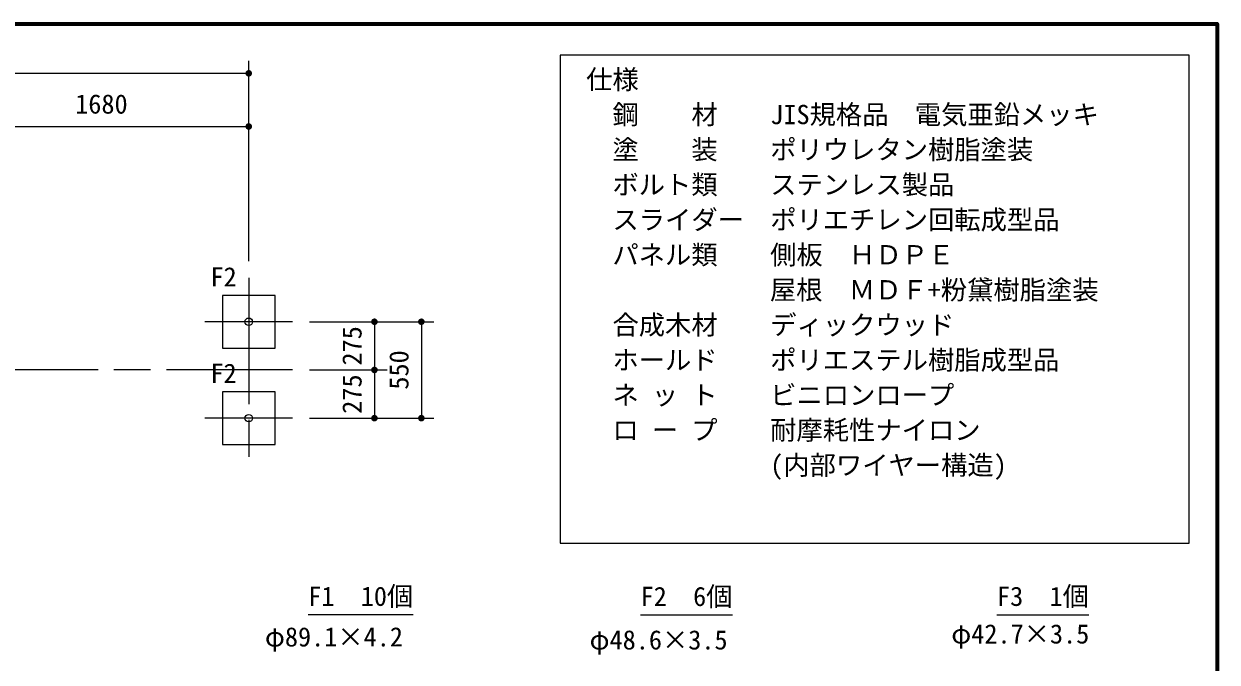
# Model space of a CAD drawing. Units: millimetres at full size, sheet at 1:60, with parts at other scales. Extents: x 900 to 24300, y 900 to 16920.
# Drawn here: x 17492 to 24300, y 13279 to 16920 of the extents above; entities that cross this region are included whole.
import ezdxf
from ezdxf.enums import TextEntityAlignment as Align

# ---------------------------------------------------------------- set-up
doc = ezdxf.new("R2010")
doc.units = ezdxf.units.MM
doc.header["$LTSCALE"] = 60
doc.linetypes.add('CHAIN', pattern=[18.5, 12, -1.5, 3.5, -1.5])
for name, color, linetype, lineweight in [('D-BMK', 2, 'CHAIN', 13), ('D-STR-1', 1, 'Continuous', 25), ('D-STR-DIM', 7, 'Continuous', 13), ('D-STR-HTXT', 7, 'Continuous', 13), ('D-STR-TXT', 7, 'Continuous', 13), ('D-TTL', 7, 'Continuous', 70), ('D-TTL-FRAM', 7, 'Continuous', 13)]:
    doc.layers.add(name, color=color, linetype=linetype, lineweight=lineweight)
doc.layers.add('D-DOC', color=7, linetype='Continuous')
doc.styles.add('ＭＳ ゴシック', font='')
doc.styles.get('ＭＳ ゴシック').set_extended_font_data('MS Gothic')

# ---------------------------------------------------------------- blocks, each defined once
blk = doc.blocks.new('filled_dot')
at = {"color": 0, "linetype": 'Continuous', "lineweight": -2, "const_width": 1.25}
blk.add_lwpolyline([(-0.625, 0, 1), (0.625, 0, 1)], format="xyb", close=True, dxfattribs=at)

msp = doc.modelspace()

# ---------------------------------------------------------------- linework, layer by layer
at = {"layer": 'D-BMK'}
for p, q in [((18774.96, 15470.72), (18774.96, 14420.72)), ((19024.96, 15220.72), (18524.96, 15220.72)), ((19024.96, 14945.72), (15693.96, 14945.72)), ((19024.96, 14670.72), (18524.96, 14670.72))]:
    msp.add_line(p, q, dxfattribs=at)
at = {"layer": 'D-STR-1'}
for points in [[(18924.96, 15370.72), (18624.96, 15370.72), (18624.96, 15070.72), (18924.96, 15070.72)], [(18924.96, 14820.72), (18624.96, 14820.72), (18624.96, 14520.72), (18924.96, 14520.72)]]:
    msp.add_lwpolyline(points, close=True, dxfattribs=at)
for centre in [(18774.96, 15220.72), (18774.96, 14670.72)]:
    msp.add_circle(centre, 21.35, dxfattribs=at)
at = {"layer": 'D-STR-DIM'}
for p, q in [((18774.96, 15566.72), (18774.96, 16709.86)), ((11099.96, 16637.86), (18774.96, 16637.86)), ((18774.96, 15566.72), (18774.96, 16406.75)), ((17093.96, 16334.75), (18774.96, 16334.75)), ((19120.96, 15220.72), (19831.75, 15220.72)), ((19120.96, 15220.72), (19564.08, 15220.72)), ((19492.08, 15220.72), (19492.08, 14945.72)), ((19759.75, 15220.72), (19759.75, 14670.72)), ((19120.96, 14945.72), (19564.08, 14945.72)), ((19120.96, 14945.72), (19564.08, 14945.72)), ((19492.08, 14945.72), (19492.08, 14670.72)), ((19120.96, 14670.72), (19831.75, 14670.72)), ((19120.96, 14670.72), (19564.08, 14670.72))]:
    msp.add_line(p, q, dxfattribs=at)
at = {"layer": 'D-STR-TXT'}
for p, q in [((19113.91, 13549.97), (19713.91, 13549.97)), ((21010.21, 13548.85), (21535.21, 13548.85)), ((23043.94, 13549.69), (23568.94, 13549.69))]:
    msp.add_line(p, q, dxfattribs=at)
at = {"layer": 'D-TTL'}
msp.add_lwpolyline([(900, 900), (900, 16920), (24300, 16920), (24300, 900)], close=True, dxfattribs=at)
at = {"layer": 'D-TTL-FRAM', "color": 2}
msp.add_lwpolyline([(20551.49, 13957.09), (24140.4, 13957.09), (24140.4, 16740.72), (20551.49, 16740.72)], close=True, dxfattribs=at)

# ---------------------------------------------------------------- block references
at = {"layer": 'D-STR-DIM', "xscale": 15, "yscale": 15}
for p, rotation in [((18774.96, 16637.86), 180), ((18774.96, 16334.75), 180), ((19492.08, 15220.72), 270), ((19759.75, 15220.72), 270), ((19492.08, 14945.72), 90), ((19492.08, 14945.72), 270), ((19492.08, 14670.72), 90), ((19759.75, 14670.72), 90)]:
    msp.add_blockref('filled_dot', p, dxfattribs=dict(at, rotation=rotation))

# ---------------------------------------------------------------- texts
at = {"layer": 'D-DOC', "style": 'ＭＳ ゴシック'}
for s, p in [('仕様', (20700.01, 16657.82)), ('\u3000鋼\u3000\u3000材\u3000\u3000JIS規格品\u3000電気亜鉛メッキ', (20700.01, 16457.82)), ('\u3000塗\u3000\u3000装\u3000\u3000ポリウレタン樹脂塗装', (20700.01, 16257.82)), ('\u3000ボルト類\u3000\u3000ステンレス製品', (20700.01, 16057.82)), ('\u3000スライダー\u3000ポリエチレン回転成型品', (20700.01, 15857.82)), ('  パネル類\u3000\u3000側板\u3000ＨＤＰＥ', (20700.01, 15657.82)), ('\u3000         \u3000 屋根\u3000ＭＤＦ+粉黛樹脂塗装', (20700.01, 15457.82)), ('\u3000合成木材\u3000\u3000ディックウッド', (20700.01, 15257.82)), ('  ホールド\u3000\u3000ポリエステル樹脂成型品', (20700.01, 15057.82)), ('\u3000ネ ッ ト\u3000\u3000ビニロンロープ', (20700.01, 14857.82)), ('\u3000ロ ー プ\u3000\u3000耐摩耗性ナイロン', (20700.01, 14657.82)), ('\u3000\u3000\u3000\u3000\u3000\u3000  (内部ワイヤー構造)', (20700.01, 14457.82))]:
    msp.add_text(s, height=110, dxfattribs=at).set_placement(p, align=Align.TOP_LEFT)
at = {"layer": 'D-STR-DIM', "style": 'ＭＳ ゴシック'}
msp.add_text('1680', height=110, dxfattribs=at).set_placement((17934.46, 16463.02), align=Align.MIDDLE_CENTER)
for s, p in [('275', (19363.81, 15083.22)), ('550', (19631.48, 14945.72)), ('275', (19363.81, 14808.22))]:
    msp.add_text(s, height=110, rotation=90, dxfattribs=at).set_placement(p, align=Align.MIDDLE_CENTER)
at = {"layer": 'D-STR-HTXT', "style": 'ＭＳ ゴシック'}
for s, p in [('φ42.7×3.5', (22783.44, 13352.11)), ('φ89.1×4.2', (18867.55, 13335.32)), ('φ48.6×3.5', (20719.71, 13318.16))]:
    msp.add_text(s, height=110, dxfattribs=at).set_placement(p, align=Align.BOTTOM_LEFT)
at = {"layer": 'D-STR-TXT', "style": 'ＭＳ ゴシック'}
for p in [(18556.62, 15388.96), (18556.62, 14838.96)]:
    msp.add_text('F2', height=110, dxfattribs=at).set_placement(p, align=Align.BOTTOM_LEFT)
for s, p in [('F1\u300010個', (19413.91, 13654.97)), ('F2\u30006個', (21272.71, 13653.85)), ('F3\u30001個', (23306.44, 13654.69))]:
    msp.add_text(s, height=110, dxfattribs=at).set_placement(p, align=Align.MIDDLE_CENTER)

doc.saveas('drawing.dxf')
